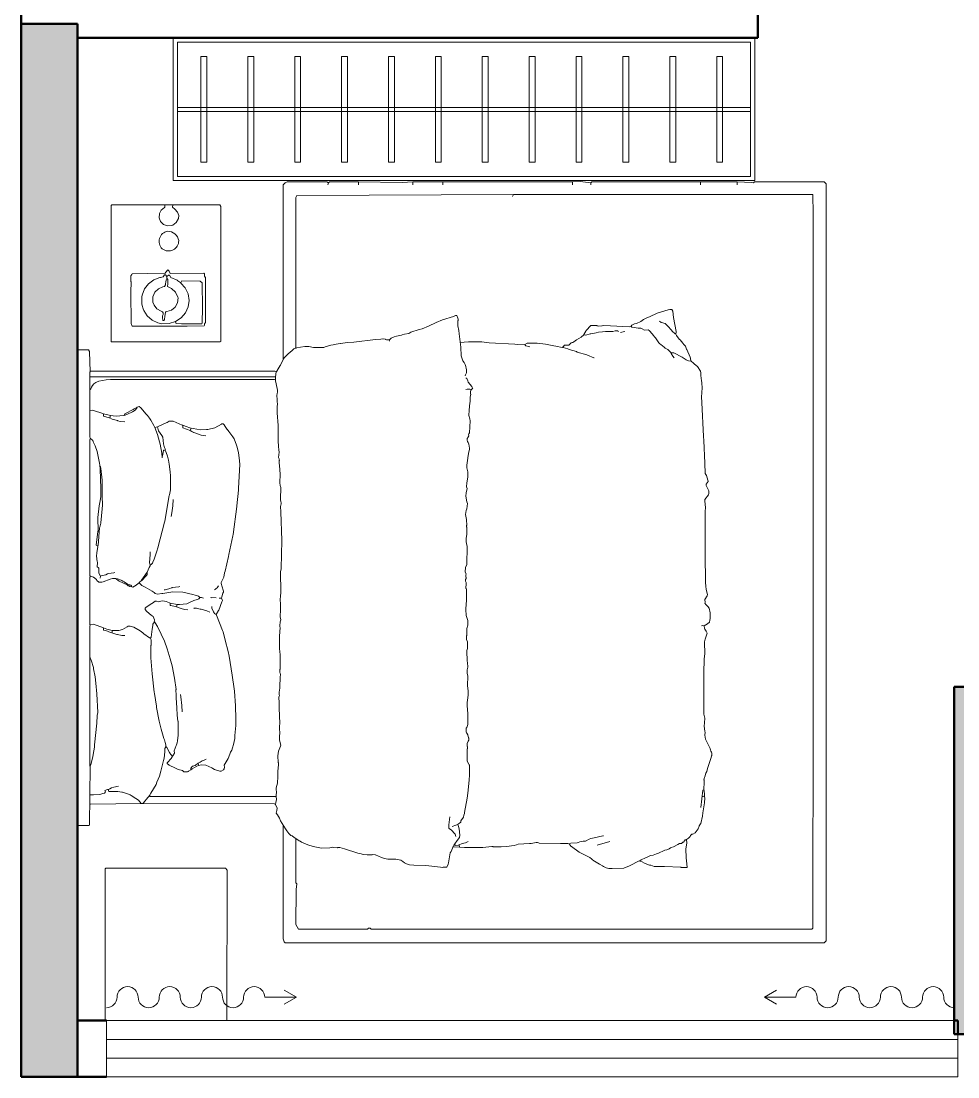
# Model space of a CAD drawing. Header units: millimetres. Extents: x 0 to 37800, y -37845 to -6163.
# Drawn here: x 11828 to 15824, y -30870 to -26368 of the extents above; entities that cross this region are included whole.
import ezdxf

# ---------------------------------------------------------------- set-up
doc = ezdxf.new("R2010")
doc.units = ezdxf.units.MM
doc.linetypes.add('ACAD_ISO07W100', pattern=[3, 0, -3])
for name, color, linetype, lineweight in [('BS-承重墙柱', 7, 'Continuous', 50), ('BS-非承重墙', 7, 'Continuous', 50), ('DS-活动家具', 4, 'Continuous', 13), ('DS-绿化陈设', 4, 'Continuous', 9), ('DS-门窗', 7, 'Continuous', 13)]:
    doc.layers.add(name, color=color, linetype=linetype, lineweight=lineweight)

# ---------------------------------------------------------------- blocks, each defined once
blk = doc.blocks.new('LEGEND_711eaf0eb532e919bc95d8d947157074_b94efc99f1b0451c96420b435d57cb7d113ceb39-718c-4d83-bd8e-b00f417fc8cb')
at = {"layer": 'DS-绿化陈设', "color": 143, "linetype": 'Continuous', "ltscale": 2}
for p, q in [((28.9, 1818.7), (22.5, 1812.2)), ((2540.3, 1818.7), (28.9, 1818.7)), ((2546.8, 1812.2), (2540.3, 1818.7)), ((22.5, 1812.2), (22.5, 1581.3)), ((2546.8, 25.7), (2546.8, 1812.2)), ((128.2, 1775.3), (64.1, 1773.7)), ((64.1, 1773.7), (64.1, 782.6)), ((1764.1, 1775.3), (128.2, 1775.3)), ((2498.6, 1773.7), (1764.1, 1775.3)), ((2501.8, 1770.5), (2498.6, 1773.7)), ((2501.8, 311.1), (2501.8, 1770.5)), ((22.5, 1581.3), (25.7, 1578.1)), ((25.7, 1578.1), (24, 1571.6)), ((24, 1571.6), (22.5, 1523.6)), ((22.5, 1523.6), (22.5, 1401.7)), ((22.5, 1401.7), (22.5, 1042.4)), ((25.7, 1039.2), (21, 1003.6)), ((22.5, 1042.4), (25.7, 1039.2)), ((21, 1003.6), (22.5, 978.3)), ((22.5, 978.3), (22.5, 548.5)), ((64.1, 782.6), (67.4, 64.2)), ((22.5, 548.5), (22.5, 449)), ((22.5, 449), (23.9, 413.9)), ((23.9, 413.9), (22.5, 269.4)), ((2498.6, 307.9), (2501.8, 311.1)), ((2498.6, 301.5), (2498.6, 307.9)), ((2501.8, 298.3), (2498.6, 301.5)), ((2501.8, 70.6), (2501.8, 298.3)), ((22.5, 269.4), (22.5, 173.2)), ((22.5, 173.2), (25.7, 170)), ((25.7, 170), (22.5, 163.6)), ((22.5, 163.6), (22.5, 32.1)), ((2485.8, 60.9), (2501.8, 70.6)), ((67.4, 64.2), (73.8, 60.9)), ((73.8, 60.9), (575.6, 60.9)), ((2201, 60.9), (2347.9, 60.9)), ((2347.9, 60.9), (2351.1, 64.1)), ((2351.1, 64.1), (2370.4, 62.5)), ((2370.4, 62.5), (2485.8, 60.9)), ((22.5, 32.1), (25.7, 25.7)), ((25.7, 25.7), (32.1, 19.2)), ((32.1, 19.2), (612.7, 19.2)), ((2155.1, 19.6), (2533.9, 19.2)), ((2533.9, 19.2), (2543.5, 22.5)), ((2543.5, 22.5), (2546.8, 25.7))]:
    blk.add_line(p, q, dxfattribs=at)
at = {"layer": 'DS-绿化陈设', "color": 143, "linetype": 'Continuous', "ltscale": 2, "flags": 128}
for points in [[(22.5, 1523.6), (32.1, 1523.6)], [(22.5, 1401.7), (32.1, 1401.7)], [(25.7, 1039.2), (32.1, 1039.2)], [(22.5, 978.3), (32.1, 978.3)], [(70.6, 779.4), (64.1, 782.6)], [(22.5, 548.5), (32.1, 548.5)], [(22.5, 449), (32.1, 449)], [(22.5, 269.4), (32.1, 269.4)], [(32.1, 166.8), (25.7, 170)]]:
    blk.add_lwpolyline(points, dxfattribs=at)
blk = doc.blocks.new('LEGEND_18a72de65bf1c359d66436d3e707d00c_7248ae5b3e0348a4855d3c9a94157ed4')
at = {"layer": 'DS-活动家具', "color": 143, "linetype": 'Continuous', "ltscale": 2, "flags": 128}
for points in [[(2502, 2668), (2508.9, 2670.3), (2786, 2671), (2787, 2670), (2874.1, 2671.7), (2880, 2676), (2880, 2721), (2877, 2724), (854, 2724), (853, 2723), (853, 2674), (855, 2672), (1106, 2670), (1107, 2671), (1567, 2671), (1568, 2670), (1568.9, 2670.2), (1570, 2671), (1703, 2671), (1708, 2669), (1709.9, 2670.2), (1711, 2671), (1912, 2671), (1913, 2670), (1917, 2670), (1918, 2671), (2497, 2671), (2500.9, 2668.8), (2502, 2668), (2493.4, 2658.6), (2489.1, 2656.8), (2488, 2656), (2471.1, 2647.8), (2446.9, 2639.4), (2397.9, 2630.2), (2389, 2628.5), (2372, 2627.5), (2290, 2624), (2255, 2624), (2237.1, 2627.4), (2215.1, 2631.4), (2166, 2637), (2107, 2636), (2105.9, 2636.6), (2048, 2644), (2045, 2638), (2046, 2636), (2121.9, 2629.8), (2123.9, 2628.8), (2141.5, 2624.4), (2144.1, 2624.4), (2157.9, 2622.6), (2219, 2617), (2235, 2617), (2239.9, 2618.4), (2241, 2619), (2325, 2618), (2375, 2624.4), (2381.9, 2625.4), (2384, 2628)], [(942, 1879), (950.1, 1877.4), (963, 1875), (977, 1877), (979.9, 1876.6), (997, 1875.2), (1004, 1877), (1014, 1877), (1033.1, 1871.4), (1036.9, 1870.6), (1057.2, 1868.9), (1058, 1869), (1059, 1870), (1080, 1870), (1100.9, 1867.6), (1107.9, 1866.6), (1119.2, 1866.6), (1120.9, 1867.4), (1149.3, 1870.1), (1169.1, 1867.2), (1190.9, 1857.8), (1195, 1856.5), (1216.8, 1862.4), (1228.1, 1862.4), (1252.7, 1861.5), (1261, 1863), (1276, 1863), (1287, 1861.5), (1353, 1863.5), (1375, 1864.5), (1400, 1865), (1407.2, 1862.8), (1410, 1864), (1420, 1864), (1421.1, 1863.3), (1438.6, 1860.3), (1441, 1860.5), (1488, 1859.5), (1493, 1858), (1498, 1858), (1500.9, 1859.3), (1506, 1861), (1518, 1861), (1519, 1860), (1582, 1860), (1593, 1861.5), (1607, 1862.5), (1655, 1863), (1683, 1860.6), (1693, 1859.6), (1703.9, 1860.4), (1721.1, 1860), (1729, 1857), (1741.9, 1859.4), (1750, 1860), (1766, 1858), (1795, 1858), (1818.1, 1859.5), (1829, 1857.5), (1847, 1856.5), (1934, 1858), (1946.9, 1855.6), (1948.1, 1855.4), (2068, 1852), (2190, 1856.5), (2213, 1858), (2217.9, 1856.6), (2224, 1855), (2229, 1855), (2231.9, 1856.3), (2242, 1858), (2295, 1857), (2297.9, 1858.3), (2301.9, 1859.4), (2313, 1861), (2351, 1860), (2387.9, 1862.4), (2398, 1864), (2409, 1864), (2410, 1863), (2413.1, 1863.6), (2415.9, 1864.4), (2421, 1866), (2444, 1864.5), (2445, 1864), (2453.1, 1864.6), (2470, 1866.5), (2491, 1867.5), (2558, 1868.5), (2612, 1872), (2640, 1872), (2648.1, 1870.7), (2661, 1872.5), (2670, 1873), (2672.9, 1871.7), (2675.1, 1871.7), (2680, 1874), (2687, 1874), (2692.9, 1872.6), (2701, 1871), (2709, 1871), (2715.9, 1872.4), (2748.6, 1878.9), (2752, 1880), (2754, 1883), (2754, 2583), (2752.5, 2601), (2746.7, 2632.2), (2742.8, 2642.8), (2741.2, 2645.2), (2735, 2654), (2729, 2660), (2720.9, 2663.8), (2714.1, 2667.2), (2710, 2671)], [(943, 2671), (943.2, 2670.2), (944, 2668), (946, 2452), (960.9, 2463.2), (968.2, 2474.9)], [(946, 2446), (949, 2442), (971.8, 2423.8), (975.2, 2421.2), (981, 2416), (991.2, 2410.2), (1027.9, 2388.8), (1036.9, 2384.8), (1063.1, 2373.3), (1084.9, 2367.6), (1130.1, 2356.4), (1139.9, 2354.6), (1167, 2351.6), (1181, 2350.5), (1188, 2347), (1196, 2347), (1206.9, 2349.4), (1217.9, 2353.2), (1223.9, 2355.3), (1263.9, 2367.4), (1296.9, 2375.4), (1356.1, 2386.6), (1360.9, 2387.4), (1415.1, 2395.6), (1420.9, 2396.4), (1499, 2405.6), (1567, 2410.5), (1620, 2411), (1621, 2410), (1644, 2410), (1650.1, 2411.8), (1651, 2412), (1652.7, 2416.1), (1670, 2441), (1674, 2445), (1683, 2457), (1697.7, 2484), (1702.3, 2498.9), (1703, 2500), (1703, 2507), (1699.2, 2511.2), (1687.9, 2531.8), (1684.5, 2547), (1684, 2574), (1685.6, 2581.1), (1690.3, 2598.9), (1692.8, 2605.1), (1695, 2613), (1697, 2616), (1709.3, 2652.9), (1711, 2657), (1708.3, 2667.1), (1708, 2669)], [(1020, 2548), (1016.6, 2568.9), (1012.8, 2577.9), (1009.2, 2586.1), (1006, 2591), (1006.4, 2595.1), (1002, 2607), (996.1, 2603.7), (990.7, 2607.7), (990.4, 2609.1), (988.7, 2614.9), (985.5, 2628), (983.5, 2655), (983, 2656), (983.8, 2670.4), (984, 2671)], [(1106, 2670), (1111.1, 2667.3), (1112.9, 2666.7), (1144.9, 2658.6), (1154.9, 2656.6), (1186.9, 2651.6), (1196, 2650.6), (1289, 2641.5), (1322, 2639.5), (1334, 2637), (1414, 2640.5), (1460.1, 2644.6), (1486.9, 2648.4), (1521.1, 2654.6), (1526.1, 2655.6), (1557.9, 2665.3), (1560.9, 2666.3), (1568, 2670)], [(1905, 2562), (1905, 2574), (1902.6, 2583.9), (1891.6, 2613.9), (1890, 2620), (1890, 2632), (1897.7, 2641.1), (1902, 2643), (1912, 2655.3), (1915, 2670)], [(2635, 2470), (2632, 2470), (2624, 2478), (2616.2, 2489.2), (2614.2, 2492.2), (2602, 2520.2), (2601, 2524), (2598.5, 2543), (2598, 2558), (2599.5, 2572), (2600, 2583), (2608, 2612), (2607, 2613), (2609, 2616), (2621.3, 2654.9), (2623, 2659), (2622, 2670)], [(2766, 1880), (2765, 2671)], [(2789, 1882), (2789, 2668), (2788, 2670)], [(1663, 2522), (1662, 2535), (1666.6, 2553.1), (1667.4, 2555.9), (1674, 2577), (1676.2, 2582.9), (1683.4, 2602.9), (1686, 2613), (1695, 2613)], [(1907, 2627), (1915, 2626), (1927.9, 2632.3), (1929, 2633), (1943, 2633), (1944, 2632), (1950, 2633), (1952.2, 2635.9), (1955, 2639), (1974, 2638), (1979.9, 2640.3), (1986.9, 2641.4), (2005.5, 2642.6), (2011.1, 2641.4), (2017.1, 2640.4), (2041, 2637), (2045, 2638)], [(1931, 2564), (1929.7, 2568.9), (1926.6, 2591), (1925.6, 2595.9), (1921.8, 2602.9), (1916.6, 2622.9), (1915, 2626)], [(2574, 2521), (2575.5, 2542), (2578.4, 2551.9), (2578.7, 2553.1), (2585.2, 2575.9), (2590, 2586), (2590.4, 2588.9), (2598, 2612), (2599, 2613), (2607, 2613)], [(671, 2092), (671, 2603), (668, 2606), (21, 2606), (21, 2089), (23, 2087), (26, 2086.5), (663, 2086), (671, 2092)], [(968.2, 2474.9), (980.2, 2494.9), (982.8, 2499.1), (988.2, 2510.9), (994.6, 2531.1), (995.4, 2533.9), (997.5, 2552), (998, 2568), (997, 2569), (997, 2589), (999.1, 2590.6), (1006, 2591)], [(1684, 2574), (1674, 2577)], [(2600, 2583), (2590, 2586)], [(3498, 2353), (3498.2, 2353.9), (3499, 2355), (3499, 2577), (3496, 2580), (2914, 2580), (2914, 2115), (2916, 2113), (2919, 2112.5), (3492, 2112), (3499, 2117)], [(2019, 2413), (2007, 2413.5), (1974, 2416.5), (1973, 2417), (1964, 2414), (1960, 2414), (1952.1, 2417.3), (1942.2, 2422.2), (1935.9, 2425.6), (1932, 2426), (1922.3, 2426.3), (1917.8, 2429.8), (1917.2, 2430.2), (1897, 2449), (1897, 2451), (1888, 2460), (1887, 2460), (1874.4, 2478.3), (1872.8, 2479.8), (1868.8, 2487.3), (1870, 2492), (1871, 2501), (1873.8, 2505.1), (1874.8, 2507.1), (1878, 2512), (1895, 2546), (1898, 2552), (1902.1, 2556.8), (1903, 2557)], [(1879, 2505), (1882.2, 2509.9), (1891.2, 2524.9), (1895, 2530), (1897.7, 2535.1), (1898.3, 2536.9), (1904, 2553), (1904, 2556), (1903, 2557), (1905, 2562)], [(2420, 2363), (2427, 2362), (2433.1, 2363.6), (2439.9, 2364.4), (2478.1, 2370.7), (2487.9, 2373.4), (2519.1, 2382.7), (2549, 2394), (2557.9, 2398.2), (2580.9, 2410.2), (2588.9, 2416.2), (2600, 2425), (2606, 2431), (2633, 2454), (2639, 2460), (2636, 2469), (2635, 2470), (2628.8, 2481.9), (2626.2, 2486.2), (2609.2, 2519.1), (2608, 2522), (2601, 2524)], [(3189, 2178), (3190.1, 2178.8), (3195, 2181.6), (3204, 2182.4), (3207, 2185), (3206, 2329), (3215.9, 2333.3), (3222, 2339), (3212.1, 2346.9), (3211.1, 2347.2), (3207, 2350), (3206.5, 2424), (3205, 2490), (3202.1, 2491.3), (3196.1, 2495.7), (3196, 2496), (3172, 2496), (3171, 2495), (3126, 2496), (2993, 2494.5), (2981, 2491), (2981, 2382), (2982, 2381), (2981.5, 2256), (2983, 2183), (2985.1, 2182.4), (2990.9, 2181.6), (2997, 2178.5), (3189, 2178)], [(946, 2452), (946, 2446), (944.5, 1883), (943, 1881), (942, 1879), (939.1, 1878.6), (927, 1872), (926, 1872), (917.1, 1874.4), (906, 1876), (897.9, 1871.2), (883.9, 1862.3), (873.1, 1857.7), (838.9, 1837.2), (830.1, 1831.8), (819, 1823), (818, 1822), (811.3, 1815.9), (810.7, 1814.1), (808, 1808), (802.2, 1799.9), (800, 1797), (787.8, 1778.1), (786.2, 1774.9), (782.2, 1768.9), (774, 1752), (770.6, 1741.1), (763.3, 1718.9), (756.6, 1683.9), (757.9, 1648.2), (760, 1637), (759.4, 1631), (758, 1615), (759, 1614), (759, 1605), (755.6, 1595.1), (752.6, 1585.1), (735.4, 1528.9), (731.6, 1514.1), (729.4, 1505.9), (727.5, 1489), (727, 1468), (728.8, 1463.9), (728.3, 1454.6), (727.3, 1452.9), (716.8, 1428.1), (713.4, 1418.9), (712.6, 1415.1), (709.5, 1400), (708.5, 1386), (709, 1366), (704.6, 1345.1), (699, 1337), (693.2, 1328.9), (689.7, 1321.1), (685.7, 1308.1), (683.6, 1290), (681.5, 1238), (675.4, 1175.9), (674, 1169), (674.5, 1165), (675, 1149), (688.4, 1142.8), (694.1, 1142.4), (736, 1134.6), (741.8, 1130.8), (744.2, 1129.4), (760, 1124), (762, 1122), (762, 1121), (771.7, 1117.4), (773, 1116), (774.7, 1115.6), (788.8, 1104.8), (801.1, 1095.7), (811.9, 1093.6), (838.4, 1096), (848.9, 1099.3), (857, 1102)], [(1816.8, 2212.9), (1812.6, 2226.9), (1801.7, 2248.9), (1798.4, 2258.1), (1794.6, 2288.8), (1795, 2298), (1801, 2329), (1801.8, 2331.1), (1807.3, 2344.9), (1811, 2360), (1809.2, 2368.1), (1806.9, 2379.6), (1809, 2386), (1809, 2392), (1800.8, 2403.8), (1799.2, 2406.2), (1782.9, 2430.8), (1779, 2435), (1773, 2435), (1766, 2429), (1765, 2428), (1750, 2410), (1749.8, 2409.1), (1743, 2401), (1737.1, 2397.8), (1729, 2395), (1727, 2395.5), (1724, 2396), (1721, 2395), (1711.4, 2401.9), (1705.9, 2402.6)], [(1825, 2202), (1830, 2208), (1834.4, 2221.9), (1837.4, 2231.9), (1847, 2274.1), (1848.7, 2317.4), (1842.4, 2360.2), (1841.4, 2364.1), (1839.4, 2382.3), (1842, 2393), (1846, 2397), (1848.8, 2401.1), (1851, 2405), (1868.3, 2434.9), (1875.2, 2449.9), (1887, 2460)], [(1932, 2426), (1932, 2427), (1898.8, 2450.6), (1897, 2451)], [(3186, 2342), (3181, 2338), (3172, 2338), (3171, 2339), (3162, 2338), (3160.9, 2338.8), (3151.3, 2340.1), (3151, 2340), (3141.8, 2322.1), (3125.8, 2305.7), (3105.1, 2295.8), (3102, 2295), (3081.4, 2297), (3063.1, 2306.6), (3049.8, 2322.4), (3043.4, 2342.1), (3043, 2347), (3041, 2349), (3023, 2350.5), (3010.9, 2352.6), (3007, 2353), (3005, 2355), (3005, 2360), (3020, 2361), (3025, 2361), (3030.9, 2358.7), (3032, 2358), (3037, 2358), (3038.1, 2358.7), (3042, 2361), (3044.6, 2364.1), (3045.4, 2366.9), (3055, 2384.6), (3070.6, 2397.3), (3084, 2402), (3107, 2402), (3126.2, 2393.6), (3140.9, 2378.7), (3149, 2359.4), (3150, 2352), (3157, 2347.8), (3162, 2349), (3164, 2349), (3169, 2346.5), (3179, 2345.5), (3185.3, 2343.1), (3186, 2342), (3193, 2342), (3200, 2348), (3200, 2352), (3195.9, 2354.8), (3192, 2358), (3189.4, 2369.1), (3188.6, 2371.9), (3179.1, 2398.2), (3162.5, 2420.7), (3140.3, 2437.6), (3114.2, 2447.5), (3106, 2449), (3076, 2449), (3070.1, 2447.6), (3068.9, 2447.4), (3055.1, 2443.7), (3048.9, 2441.2), (3025.4, 2426.5), (3007.1, 2405.7), (2995.4, 2380.6), (2992, 2364), (2992.8, 2333.2), (3001, 2305), (3016.4, 2281.5), (3037.7, 2263.3), (3063.3, 2251.8), (3091.1, 2248), (3118.8, 2252.2), (3144.3, 2263.9), (3165.4, 2282.3), (3166, 2283), (3175, 2296), (3176.8, 2299.1), (3189.5, 2325.3), (3199, 2331), (3199, 2335), (3193, 2342)], [(977, 1877), (976.8, 1877.9), (976, 1879), (976, 2413), (981, 2416)], [(1721, 2395), (1717, 2392), (1701.1, 2382.8), (1697.9, 2381.2), (1639.1, 2352.8), (1606.1, 2340.7), (1563.9, 2328.4), (1533.1, 2320.6), (1480.9, 2310.4), (1432, 2303), (1431, 2304), (1409, 2303.5), (1397, 2302.5), (1355, 2299.5), (1323, 2298.5), (1298, 2295.5), (1297, 2295), (1238, 2295), (1214, 2297.4), (1205, 2298.4), (1197.1, 2301.2), (1194.1, 2302.3), (1171, 2311), (1161, 2310), (1150.2, 2317.4), (1149, 2319), (1145.1, 2320.3), (1138.2, 2324.2), (1121.1, 2340.2), (1120, 2341), (1117, 2341), (1110, 2333), (1097.8, 2306.1), (1094.2, 2299.9), (1091.4, 2293.9), (1087.6, 2276.1), (1083, 2272), (1082, 2271), (1082, 2254), (1083.2, 2252.1), (1083.8, 2250.9), (1090, 2241), (1093.8, 2234.8), (1106.2, 2214.1), (1109, 2207), (1111, 2195), (1109.6, 2177.1), (1098.7, 2150.7), (1095.8, 2146.1), (1092, 2139), (1084.7, 2117.1), (1084, 2116), (1084, 2111), (1089.8, 2100.6), (1093.9, 2098.7), (1102, 2097), (1110, 2098), (1138.9, 2080.8), (1140.9, 2079.8), (1164.9, 2070.8), (1174.1, 2066.2), (1184.1, 2063.4), (1197.9, 2058.7), (1223, 2053.5), (1236, 2052.5), (1279, 2048), (1307, 2048), (1363, 2050.5), (1425, 2054.5), (1435, 2055.5), (1494.1, 2063.6), (1573.9, 2076.4), (1594.9, 2081.4), (1642.9, 2093.4), (1678.1, 2102.7), (1684.1, 2104.7), (1749.1, 2130.8), (1752, 2132), (1769.6, 2121.8), (1771.1, 2121.3)], [(1705.9, 2402.6), (1689.1, 2405.4), (1655.9, 2409.8), (1651, 2412)], [(1975.9, 2401.8), (1987.9, 2396.8), (2021.9, 2384.7), (2036.1, 2380.4), (2146.1, 2352.4), (2149.9, 2351.6), (2259.1, 2332.3), (2262.1, 2331.3), (2283, 2327.5), (2283, 2327.5), (2284, 2327), (2344, 2327.5), (2360, 2328.5), (2393.1, 2332.6), (2409.9, 2335.4), (2427.9, 2340.3), (2430.9, 2341.3), (2450, 2348), (2453, 2350), (2455, 2349), (2464.1, 2352.7), (2468.9, 2354.3), (2480, 2357.5), (2508, 2359.5), (2515, 2364), (2535, 2377.6), (2552, 2383)], [(2546, 2239), (2547, 2240), (2555.3, 2263.9), (2555.8, 2265.1), (2559, 2275), (2560, 2277), (2576, 2316), (2576, 2332), (2570.8, 2340.9), (2570.2, 2342.1), (2552.8, 2381.9), (2552, 2383), (2549, 2394)], [(1159.9, 2328.2), (1164.1, 2330.8), (1185.9, 2342.2), (1188.7, 2345.1), (1189, 2347)], [(1871, 2287), (1870.4, 2292.1), (1866.8, 2319.9), (1865.8, 2321.9), (1862.4, 2331.1), (1861.6, 2333.9), (1857.4, 2350.1), (1857, 2354)], [(2453, 2350), (2453, 2355), (2451, 2357), (2435.9, 2359.6), (2429.2, 2360.7), (2427, 2362)], [(3495, 2351), (3489, 2351), (3487, 2353), (3475.8, 2366.7), (3461.9, 2373.6), (3442.8, 2375.1), (3427, 2370), (3414.4, 2356.7), (3408.6, 2339.3), (3410.7, 2321.1), (3412.3, 2317.1), (3423.7, 2302.3), (3440.2, 2293.6), (3453, 2292), (3468, 2297), (3480, 2308), (3489, 2318), (3498, 2317)], [(3499, 2117), (3499, 2315), (3498, 2317), (3499, 2319), (3499, 2351), (3498, 2353), (3495, 2351)], [(1785, 2301), (1786.2, 2305.9), (1791, 2327), (1792, 2328), (1793, 2329), (1801, 2329)], [(1795, 2298), (1785, 2301)], [(2243, 2315), (2215, 2317.4), (2185.9, 2321.6), (2170, 2324)], [(3001, 2305), (2994.1, 2303.6), (2992.5, 2302), (2991.5, 2280), (2991, 2194), (2996, 2191.5), (3060, 2190), (3164.1, 2191.7), (3165.9, 2192.3), (3173.5, 2200), (3175, 2279), (3166, 2283)], [(1338, 2277), (1364, 2278.5), (1401.1, 2282.6), (1411, 2284)], [(2514, 2176), (2516.4, 2196), (2526.4, 2223.9), (2528, 2230), (2529, 2231), (2531.8, 2236.1), (2536, 2243), (2548, 2275), (2559, 2275)], [(1118, 2209), (1117.2, 2211.1), (1111.2, 2219.2), (1109.2, 2222.2), (1107.3, 2227.1), (1106.2, 2230.1), (1105, 2233), (1097, 2241), (1090, 2241)], [(1109, 2207), (1118, 2209)], [(1762, 2160), (1767.2, 2171.9), (1774.6, 2196.1), (1775.4, 2199.9), (1779, 2216), (1779, 2226), (1778, 2227)], [(1822, 2110), (1828.1, 2108.4), (1842.8, 2103.8), (1848, 2101), (1851, 2101), (1855.9, 2103.2), (1885, 2111), (1889, 2111), (1911.1, 2099.8), (1930.1, 2096.4), (1936.9, 2094.6), (1999.1, 2080.4), (2007.9, 2078.6), (2087.1, 2061.4), (2093.9, 2060.6), (2212.1, 2044.4), (2215.9, 2043.6), (2282, 2037.5), (2291, 2036.6), (2391, 2031), (2408, 2032.5), (2442.9, 2037.4), (2470.1, 2044.6), (2473.9, 2045.4), (2500.9, 2055.3), (2510.1, 2060.8), (2533, 2078), (2542.1, 2085.8), (2542.9, 2086.2), (2561, 2098.6), (2565, 2103), (2565, 2108), (2563.2, 2110.2), (2548.4, 2137.8), (2541, 2168.3), (2540.6, 2174), (2540, 2199), (2545.4, 2230.9), (2546, 2239), (2536, 2243)], [(1763.9, 2143.2), (1779, 2150.6), (1787, 2151)], [(1771.1, 2121.3), (1806.9, 2108.6), (1812, 2106), (1821.4, 2109.4), (1822, 2110), (1822, 2120)], [(1823, 2132), (1824, 2154), (1823, 2155)], [(1860.8, 2135.8), (1857, 2140)], [(2787, 1877), (2766, 1880), (2753.9, 1879.3), (2752, 1880)], [(2833, 1081), (2837.9, 1082.3), (2855, 1087.5), (2892, 1089.5), (2948.9, 1096.4), (2962.9, 1098.4), (2983, 1102), (3004, 1102), (3005, 1101), (3011, 1101), (3014.9, 1102.4), (3027, 1107), (3027, 1112), (3023.3, 1121.1), (3008.3, 1168.1), (2996.8, 1193.9), (2981.2, 1227.1), (2970.7, 1253.9), (2966.6, 1266.9), (2955.8, 1301.9), (2950.8, 1310.9), (2947.3, 1330.1), (2943.8, 1338.9), (2942.4, 1342), (2941.6, 1350), (2938.6, 1363.9), (2935.7, 1373.9), (2934.2, 1377.1), (2930, 1387), (2923, 1393), (2923, 1395), (2923.5, 1406), (2925.2, 1409.9), (2925.8, 1411.1), (2927.3, 1421), (2927, 1422), (2925.5, 1430), (2924.5, 1453), (2913.6, 1545), (2911.5, 1573), (2908, 1602), (2907.4, 1604), (2906.6, 1613), (2903.2, 1629.1), (2902.8, 1629.9), (2901.5, 1633), (2900.5, 1643), (2893.4, 1667.5), (2890, 1674), (2890, 1676), (2891, 1677), (2891, 1713), (2890, 1714), (2890, 1718), (2894.5, 1737.8), (2894.5, 1742), (2895, 1754), (2891.4, 1773.1), (2889.6, 1789), (2887.9, 1795.5), (2884.2, 1801.2), (2878.2, 1808.2), (2863, 1826), (2848, 1841), (2842.8, 1844.8), (2815.8, 1858.8), (2813.2, 1860.2), (2791.9, 1871.8), (2791, 1872), (2787, 1876), (2787, 1877), (2789, 1882)], [(2918, 1394), (2923, 1395)], [(806, 1111), (816, 1114), (834, 1130), (838.8, 1137.1), (842, 1140), (855, 1140), (890, 1136)], [(2710, 1046), (2709.1, 1046.2), (2701, 1048), (2692, 1048), (2691, 1047), (2679, 1050), (2672, 1050), (2671, 1049), (2659, 1049), (2654.1, 1050.4), (2624, 1054.4), (2600, 1056), (2585.9, 1051.4), (2578, 1049), (2526.9, 1052.7), (2522.2, 1055.2), (2520, 1057), (2514, 1056), (2506.1, 1060.2), (2504.1, 1061.2), (2503, 1062), (2496, 1062), (2489.1, 1060.6), (2485.1, 1058.8), (2478.1, 1055.7), (2462, 1053), (2457, 1053), (2439.1, 1056.3), (2420.5, 1059.7), (2418, 1059.6), (2409, 1060.4), (2389, 1064), (2377, 1064), (2361, 1059), (2338, 1059), (2314.1, 1063.4), (2296.2, 1064.8), (2289, 1063), (2271.1, 1066.3), (2257, 1067.5), (2232, 1064.1), (2225.1, 1061.7), (2202.3, 1064.4), (2195.9, 1066.7), (2178.7, 1069.1), (2178, 1069), (2157, 1065.4), (2154, 1065.5), (2134.3, 1063.8), (2133, 1064), (2132, 1065), (2126, 1065), (2125, 1064), (2094, 1064), (2076, 1067), (2060, 1067), (2056.1, 1065.6), (2054.9, 1065.4), (2042, 1063), (1966, 1064.5), (1953.1, 1069.2), (1951.9, 1069.7), (1934.2, 1070.4), (1924, 1067), (1922, 1068), (1912, 1068), (1911, 1067), (1906, 1067), (1902, 1069), (1895, 1069), (1888.1, 1066.6), (1875.9, 1066.3), (1872, 1068), (1865, 1068), (1863.1, 1066.8), (1859, 1065), (1810, 1065), (1798, 1066.5), (1773.2, 1067.5), (1773, 1067.5), (1748, 1066.5), (1727, 1060), (1707, 1060), (1692.1, 1063.4), (1667.9, 1063.6), (1662.1, 1064.4), (1661, 1065), (1646, 1065), (1635.1, 1061.7), (1607.9, 1061.5), (1598.1, 1063.4), (1597, 1064), (1552.9, 1062.4), (1548.1, 1061.6), (1527.4, 1060.3), (1516, 1063), (1502, 1063), (1500.9, 1062.4), (1491, 1060), (1448, 1061), (1438, 1059.6), (1426, 1058.5), (1410, 1058), (1386.1, 1061.4), (1379, 1063), (1365, 1063), (1329, 1060), (1283, 1060), (1279.1, 1061.4), (1271.1, 1064.2), (1267, 1066), (1250, 1066), (1248.1, 1064.8), (1247, 1064), (1239.9, 1059.3), (1226.1, 1056.6), (1225, 1056), (1217, 1056), (1212.1, 1058.2), (1202, 1062), (1190, 1062), (1189, 1061), (1180, 1061), (1179, 1062), (1127, 1062), (1114.9, 1055.2), (1111.1, 1053.7), (1110, 1053), (1069, 1053), (1046, 1054.5), (990, 1059.4), (968.9, 1062.6), (908.1, 1073.4), (904.1, 1074.4), (896.9, 1076.6), (888.9, 1077.7), (872.6, 1089), (867, 1090), (862, 1095), (860, 1100), (858, 1102), (857, 1102), (854.2, 1110.1), (849, 1127)], [(774, 627), (774.3, 628.9), (775.5, 633), (776.5, 665), (777.6, 756.1), (778.4, 758.9), (780, 763), (780, 769), (776.4, 790.1), (775.6, 796.9), (772.6, 845), (770.7, 851.9), (767.6, 861.9), (763.5, 895), (762, 917), (762, 952), (763, 953), (763, 958), (759, 995), (759, 1074), (761, 1095), (762, 1121)], [(761, 1095), (770, 1097)], [(784, 1058), (782.8, 1060.9), (779.4, 1069.1), (777.6, 1076.9), (775.3, 1084.1), (770.2, 1096.2), (770, 1097), (769.3, 1101.1), (767.8, 1111), (769, 1114), (773, 1116)], [(2846, 521), (2846.8, 522.1), (2858.3, 548.9), (2859.3, 551.9), (2870.8, 593.1), (2872.8, 597.1), (2882.6, 627.1), (2884.4, 633.9), (2891, 653), (2891.4, 655.9), (2891, 658), (2895.6, 685.1), (2897.4, 692.9), (2904.6, 729.1), (2909, 764), (2909, 806), (2903, 817), (2902, 819), (2903.5, 849), (2904.6, 859.1), (2910.6, 969.1), (2914.4, 999.9), (2915, 1013), (2914, 1014), (2915, 1057), (2913.5, 1075), (2911, 1091)], [(2710, 1046), (2711.2, 1044.1), (2716.2, 1039.8), (2720.9, 1041.3), (2724.1, 1042.8), (2742.1, 1057.6), (2747.9, 1059.3), (2758.1, 1064.1), (2761, 1068)], [(2714, 1038), (2715, 1040)], [(2893, 796), (2894.4, 799.9), (2898.2, 812.1), (2903, 817)], [(2958, 417), (2961, 422), (2961, 431), (2958.6, 440.9), (2958, 442), (2958.6, 446.1), (2959.3, 472.1), (2956.6, 484.9), (2955.5, 502), (2953.2, 512.1), (2948.6, 535.7), (2948.6, 537.9), (2943, 556), (2944, 565), (2935.2, 576.1), (2923.8, 596.8), (2914.2, 607.2), (2912.4, 612.1), (2911.6, 614.9), (2909.8, 618.8), (2900, 629), (2900, 637), (2901, 638), (2900.1, 647.3), (2892.6, 652.8), (2891, 653)], [(763, 618), (739.2, 584.9), (723.3, 553.9), (716.2, 538.9), (711, 533), (708, 530), (702.2, 522.9), (700.2, 519.9), (687.8, 498.1), (686.2, 494.9), (681, 486), (678, 482), (674.7, 475.1), (672.8, 470.1), (669, 458), (669, 444), (671.4, 394.1), (681.3, 370.1), (682.2, 368.1), (700.6, 331.9), (702, 327), (706.2, 321.1), (714.2, 302.1), (715.7, 297.9), (722.8, 283.9), (723.2, 283.2), (725.5, 279), (726.5, 269), (731.3, 256.1), (733.8, 249.9), (747.4, 220.1), (749.7, 211.9), (753.5, 201.3), (757.2, 196.2), (759.1, 192.7), (761.4, 183.1), (771.2, 165.1), (775.6, 157), (776, 149), (781.5, 142.6), (782, 141), (787, 136), (788, 136), (791, 133), (791.8, 130.9), (793, 128), (798.2, 119.1), (805.3, 111.8), (809.8, 110.8), (815.4, 104.2), (815.6, 100.9), (820.9, 90.5), (826.8, 86.8), (839.2, 78.2), (850.2, 74.2), (850.8, 73.8), (860.1, 67.3), (861.9, 66.7), (892.1, 59.4), (907, 57.6), (950, 50.5), (970, 49), (975, 51), (984, 50.6), (1002, 52), (1005, 54)], [(809, 481), (808.6, 483.9), (799.5, 521), (797.8, 535.8), (794.2, 542.2), (786.4, 557.8), (785.4, 568.1), (782.6, 581.9), (779.8, 589.9), (778.5, 594), (777.5, 621), (774, 627), (763.7, 619.1), (763, 618)], [(2847, 180), (2852.9, 185.2), (2864.9, 192.7), (2867.9, 193.4), (2882, 206.8), (2888, 219), (2892, 223), (2903.2, 236.9), (2906, 241), (2910, 246), (2931, 260), (2935, 263), (2943, 269), (2946.9, 272.2), (2962.8, 287.1), (2966, 291), (2965, 307), (2970.2, 316.9), (2972.5, 322), (2973.5, 333), (2977.4, 358.9), (2977.8, 360.1), (2981, 364), (2979, 372), (2983.5, 451), (2984, 483), (2982.6, 486.9), (2982.3, 488.1), (2980.8, 501.7), (2983.3, 508.9), (2984, 510), (2984, 535), (2963.2, 555.2), (2960.8, 556.8), (2945.5, 564.7), (2944, 565)], [(785, 454), (769, 508)], [(2959, 391), (2957.3, 398.1), (2955, 409)], [(2848.9, 112.3), (2882, 126), (2883, 127), (2896, 132), (2904, 140), (2907.1, 141.8), (2909.1, 142.8), (2922.9, 154.9), (2925, 158), (2932, 163), (2942.1, 169.8), (2948, 173), (2957, 171), (2958.1, 171.6), (3018, 182.6), (3045, 185.4), (3052, 189.4), (3052.7, 197.4), (3052.4, 198.1), (3050.6, 205.9), (3037.7, 248.9), (3036.7, 251.9), (3021.8, 284.9), (3018.2, 293.1), (3009.8, 310.8), (3001.8, 322.8), (2993.1, 340), (2991.6, 348.9), (2986, 361), (2981, 364)], [(702, 327), (700, 326), (697.7, 317.1), (692.4, 306.1), (692.2, 305.9), (691, 304), (684.2, 285.6), (683.6, 280.1), (678.5, 265), (677.5, 222), (674.5, 151), (674, 150), (674, 126), (675, 125), (702, 127.5), (715, 128.5), (753.8, 129.7), (776.9, 126.6), (793, 128)], [(2948, 173), (2948.4, 175.9), (2959.9, 188.2), (2965, 191), (2982, 207), (2992.7, 218.4), (2996.5, 233.5), (2996.4, 235), (3003, 243)], [(2849, 146), (2867.2, 180.9), (2867.7, 191.3), (2867, 193)], [(1704, 52), (1712.8, 37.9), (1719.8, 29.5), (1728.1, 27.4), (1735, 26), (1743, 26), (1744, 27), (1758, 27), (1759, 26), (1778.9, 31.3), (1785.9, 37.2), (1794.2, 44.9), (1800.2, 48.9), (1804, 48), (1816, 49), (1832.1, 39.3), (1837, 38), (1838.1, 38.6), (1858.1, 43.6), (1872.9, 45.4), (1889, 46.5), (2009, 47.5), (2192, 48), (2208, 46.5), (2209, 46), (2236, 49), (2243, 49), (2262.9, 34.4), (2268, 32), (2279, 32), (2302, 43), (2308, 43), (2318.9, 35.5), (2321, 35), (2324.9, 36.4), (2344.4, 42.6), (2353, 48.5), (2397, 49.5), (2494, 53.5), (2511, 54.5), (2656, 62.5), (2680, 63), (2697, 61.5), (2720, 61), (2737, 62.5), (2752, 63.5), (2754.9, 64.3), (2756.1, 64.6), (2775.3, 67), (2782, 66), (2789.9, 67.4), (2809.3, 80.7), (2820, 94), (2823, 98), (2832, 108), (2832, 109), (2845.1, 110.3), (2848.9, 112.3)], [(929, 67), (1003, 58), (1005, 54), (1007.9, 53.6), (1020.1, 53.3), (1023, 52), (1046, 52), (1047, 53), (1057.9, 50.8), (1060.9, 49.7), (1076.2, 45.7), (1082.9, 40.7), (1089.9, 39.6), (1094.9, 37.7), (1096.1, 37.3), (1143.1, 22.3), (1149.9, 20.6), (1151, 20), (1163, 20), (1165.9, 21.3), (1170.1, 23.8), (1170.9, 24.2), (1174.1, 25.6), (1181.1, 26.7), (1214.9, 43.2), (1220.9, 47.2), (1238, 49), (1250.4, 48.2), (1254.1, 49.6), (1278, 52.1), (1289, 50.5), (1290, 50.5), (1311, 49.6), (1321.9, 52.3), (1327, 54), (1505, 53.5), (1561, 52.5), (1576, 51.5), (1583, 50), (1636, 51), (1640.9, 49.6), (1647.1, 48.3), (1673, 40), (1680.9, 43.3), (1689.1, 48.8), (1689.9, 49.2), (1693, 51.5), (1704, 52)]]:
    blk.add_lwpolyline(points, dxfattribs=at)
at = {"layer": 'DS-活动家具', "color": 143, "linetype": 'Continuous', "ltscale": 2}
for centre, radius, start, end in [((1867.8, 2503.2), 11.4, 281.3769, 9.2328), ((1982.4, 2421.6), 20.8, 201.3287, 251.8663), ((3345.1, 2335.1), 43.2, 141.6786, 271.2547), ((3343, 2332.1), 43.6, 9.1737, 136.7824), ((1165.7, 2310.2), 18.9, 107.9752, 152.356), ((1934, 2234.9), 163, 156.0703, 173.6216), ((3338.1, 2339.3), 47.9, 279.5029, 359.6973), ((1014.6, 2136), 126.6, 17.9289, 35.2012), ((1830.9, 2215), 14.3, 188.4152, 245.4926), ((1792.7, 2200.7), 32.3, 335.0108, 2.3693), ((1769.5, 2125.3), 18.8, 107.4403, 159.0883), ((1893.5, 2153.9), 37.4, 208.9909, 238.6329), ((2792.5, 1127.4), 61.6, 277.8387, 311.0707), ((2683.7, 1059.5), 29.6, 332.891, 16.7202), ((2755, 1021.5), 51.7, 57.2663, 73.1834), ((2787.1, 1126.7), 61.8, 266.1597, 282.8917), ((2906, 97.4), 74.9, 139.5488, 171.0975), ((979.4, 50.2), 4.44, 122.3475, 170.2724), ((958.7, 55), 18.4, 357.0363, 19.2239), ((1682.1, 58), 22.7, 344.7035, 15.2965)]:
    blk.add_arc(centre, radius, start, end, dxfattribs=at)
blk = doc.blocks.new('LEGEND_d86fb94461e77ad631ca9b41fb6451f4_c431d6166c7f433090988611dc7d6ae9')
at = {"layer": 'DS-活动家具', "color": 143, "linetype": 'Continuous', "ltscale": 2, "flags": 128}
for points in [[(0, 0), (0, 608.2), (2480, 608.2), (2480, 0), (0, 0)], [(18, 18), (18, 590.2), (2462, 590.2), (2462, 18), (18, 18)], [(118, 79.1), (118, 529.1), (143, 529.1), (143, 79.1), (118, 79.1)], [(318, 79.1), (318, 529.1), (343, 529.1), (343, 79.1), (318, 79.1)], [(518, 79.1), (518, 529.1), (543, 529.1), (543, 79.1), (518, 79.1)], [(718, 79.1), (718, 529.1), (743, 529.1), (743, 79.1), (718, 79.1)], [(918, 79.1), (918, 529.1), (943, 529.1), (943, 79.1), (918, 79.1)], [(1118, 79.1), (1118, 529.1), (1143, 529.1), (1143, 79.1), (1118, 79.1)], [(1318, 79.1), (1318, 529.1), (1343, 529.1), (1343, 79.1), (1318, 79.1)], [(1518, 79.1), (1518, 529.1), (1543, 529.1), (1543, 79.1), (1518, 79.1)], [(1718, 79.1), (1718, 529.1), (1743, 529.1), (1743, 79.1), (1718, 79.1)], [(1918, 79.1), (1918, 529.1), (1943, 529.1), (1943, 79.1), (1918, 79.1)], [(2118, 79.1), (2118, 529.1), (2143, 529.1), (2143, 79.1), (2118, 79.1)], [(2318, 79.1), (2318, 529.1), (2343, 529.1), (2343, 79.1), (2318, 79.1)], [(18, 293.8), (2462, 293.8), (2462, 311.8), (18, 311.8), (18, 293.8)]]:
    blk.add_lwpolyline(points, dxfattribs=at)
blk = doc.blocks.new('LEGEND_2d1db608c969cf4fc1b52eaf558be1b1_07e3fa02404647a991bf59d37c7a0606')
at = {"layer": 'DS-绿化陈设', "color": 143, "linetype": 'Continuous', "ltscale": 2}
for p, q in [((758, 30), (810, 0)), ((2858, 30), (2806, 0)), ((758, -30), (810, 0)), ((2858, -30), (2806, 0))]:
    blk.add_line(p, q, dxfattribs=at)
at = {"layer": 'DS-绿化陈设', "color": 143, "linetype": 'Continuous', "ltscale": 2, "flags": 128}
for points in [[(675, 0), (810, 0)], [(2941, 0), (2806, 0)]]:
    blk.add_lwpolyline(points, dxfattribs=at)
at = {"layer": 'DS-绿化陈设', "color": 143, "linetype": 'Continuous', "ltscale": 2}
for centre, start, end in [((0, 0), 0, 89.9637), ((90, 0), 180, 0), ((180, 0), 0, 180), ((360, 0), 0, 180), ((450, 0), 180, 360), ((540, 0), 0, 180), ((2986, 0), 180, 360), ((3076, 0), 0, 180), ((3256, 0), 0, 180), ((3346, 0), 180, 360), ((3436, 0), 0, 180), ((3526, 0), 180, 0), ((3616, 0), 90, 180), ((270, 0), 180, 0), ((630, 0), 180, 0), ((3166, 0), 180, 0)]:
    blk.add_arc(centre, 45, start, end, dxfattribs=at)
blk = doc.blocks.new('WINDOW_746672715bd8d4a7b4409fca3568ceea_f6f958cc46b240b299a376551a68133e')
at = {"layer": 'DS-门窗', "color": 60, "linetype": 'Continuous', "ltscale": 2}
for p, q in [((-4606.5, -10602.8), (-4606.5, -10362.8)), ((-4606.5, -10362.8), (-974.4, -10362.8)), ((-974.4, -10362.8), (-974.4, -10602.8)), ((-974.4, -10442.8), (-4606.5, -10442.8)), ((-974.4, -10522.8), (-4606.5, -10522.8)), ((-974.4, -10602.8), (-4606.5, -10602.8))]:
    blk.add_line(p, q, dxfattribs=at)
blk = doc.blocks.new('ARCHITECTURE_1c5e0d7492927920c9fb1ffc9baf0770_c78bd4b62b6e462b8ed293612f25bee0')
at = {"color": 7, "linetype": 'ACAD_ISO07W100', "ltscale": 24}
blk.add_wipeout([(-974.4, -10362.8), (-974.4, -10420.2), (-340, -10420.2), (-340, -9885.6), (-368.3, -9885.6), (-368.3, -9645.6), (-340, -9645.6), (-340, -8940.1), (-990, -8940.1), (-990, -10362.8), (-990, -10362.8)], dxfattribs=at).dxf.layer = 'BS-承重墙柱'
at = {"layer": 'BS-承重墙柱', "color": 7, "linetype": 'Continuous', "ltscale": 2}
blk.add_line((-340, -8940.1), (-990, -8940.1), dxfattribs=at)
at = {"color": 7, "linetype": 'ACAD_ISO07W100', "ltscale": 24}
for points in [[(-340, -9645.6), (-368.3, -9645.6), (-368.3, -9885.6), (-340, -9885.6), (-340, -9885.6)], [(-974.4, -10362.8), (-990, -10362.8), (-990, -10420.2), (-974.4, -10420.2), (-974.4, -10420.2)]]:
    blk.add_wipeout(points, dxfattribs=at).dxf.layer = 'BS-承重墙柱'
at = {"layer": 'BS-承重墙柱'}
blk.add_hatch(color=8, dxfattribs=at).paths.add_polyline_path([(-974.4, -10362.8), (-974.4, -10420.3), (-340, -10420.3), (-340, -9885.6), (-368.3, -9885.6), (-368.3, -9645.6), (-340, -9645.6), (-340, -8940.1), (-990, -8940.1), (-990, -10362.8)], flags=0)
at = {"layer": 'BS-承重墙柱', "color": 7, "linetype": 'Continuous', "ltscale": 2}
for p, q in [((-990, -8940.1), (-990, -10362.8)), ((-340, -9645.6), (-340, -8940.1)), ((-368.3, -9885.6), (-368.3, -9645.6)), ((-368.3, -9645.6), (-340, -9645.6)), ((-340, -9885.6), (-340, -9645.6)), ((-340, -9885.6), (-368.3, -9885.6)), ((-340, -10420.3), (-340, -9885.6)), ((-990, -10362.8), (-974.4, -10362.8)), ((-990, -10362.8), (-990, -10420.3)), ((-974.4, -10362.8), (-974.4, -10420.3)), ((-990, -10420.3), (-974.4, -10420.3)), ((-974.4, -10420.3), (-340, -10420.3))]:
    blk.add_line(p, q, dxfattribs=at)

msp = doc.modelspace()

# ---------------------------------------------------------------- hatches: boundary and pattern name
at = {"layer": 'BS-承重墙柱'}
msp.add_hatch(color=8, dxfattribs=at).paths.add_polyline_path([(12068.4, -30870.2), (12068.4, -26380.2), (11828.4, -26380.2), (11828.4, -30870.2)], flags=0)

# ---------------------------------------------------------------- linework, layer by layer
at = {"layer": 'BS-承重墙柱', "color": 7, "linetype": 'Continuous', "ltscale": 2}
for p, q in [((11828.4, -26380.2), (11828.4, -30870.2)), ((12068.4, -26380.2), (11828.4, -26380.2)), ((12068.4, -26440.2), (12068.4, -26380.2)), ((12068.4, -30630.2), (12068.4, -26440.2)), ((12068.4, -30870.2), (12068.4, -30630.2)), ((11828.4, -30870.2), (12068.4, -30870.2))]:
    msp.add_line(p, q, dxfattribs=at)
at = {"layer": 'BS-非承重墙', "color": 7, "linetype": 'Continuous', "ltscale": 2}
for p, q in [((11828.4, -24600.2), (11828.4, -26380.2)), ((14970.3, -26440.2), (14970.3, -25480.8)), ((12068.4, -26440.2), (14850.3, -26440.2)), ((14850.3, -26440.2), (14970.3, -26440.2)), ((12191.9, -30630.2), (12068.4, -30630.2)), ((12068.4, -30870.2), (12191.9, -30870.2))]:
    msp.add_line(p, q, dxfattribs=at)

# ---------------------------------------------------------------- block references
at = {"layer": 'DS-活动家具', "color": 7}
msp.add_blockref('LEGEND_d86fb94461e77ad631ca9b41fb6451f4_c431d6166c7f433090988611dc7d6ae9', (12477.6, -27048.3), dxfattribs=at)
at = {"layer": 'DS-活动家具', "color": 7, "xscale": 1.000218516388729, "yscale": 1.00064349112426, "rotation": 90.00000419434349}
msp.add_blockref('LEGEND_18a72de65bf1c359d66436d3e707d00c_7248ae5b3e0348a4855d3c9a94157ed4', (14794.1, -30651.2), dxfattribs=at)
at = {"layer": 'DS-绿化陈设', "color": 7, "xscale": 1.28515009419443, "yscale": 1.287377358963992, "rotation": 270.0000015352344}
msp.add_blockref('LEGEND_711eaf0eb532e919bc95d8d947157074_b94efc99f1b0451c96420b435d57cb7d113ceb39-718c-4d83-bd8e-b00f417fc8cb', (12921.3, -27025.2), dxfattribs=at)
at = {"layer": 'DS-绿化陈设', "color": 7, "rotation": 180.0000088000469}
msp.add_blockref('LEGEND_2d1db608c969cf4fc1b52eaf558be1b1_07e3fa02404647a991bf59d37c7a0606', (15808.5, -30530.2), dxfattribs=at)
at = {"layer": 'DS-门窗', "color": 7}
msp.add_blockref('WINDOW_746672715bd8d4a7b4409fca3568ceea_f6f958cc46b240b299a376551a68133e', (16798.5, -20267.4), dxfattribs=at)

# ---------------------------------------------------------------- next in the draw order: block references
at = {"layer": 'BS-承重墙柱', "color": 7}
msp.add_blockref('ARCHITECTURE_1c5e0d7492927920c9fb1ffc9baf0770_c78bd4b62b6e462b8ed293612f25bee0', (16798.5, -20267.4), dxfattribs=at)

doc.saveas('drawing.dxf')
